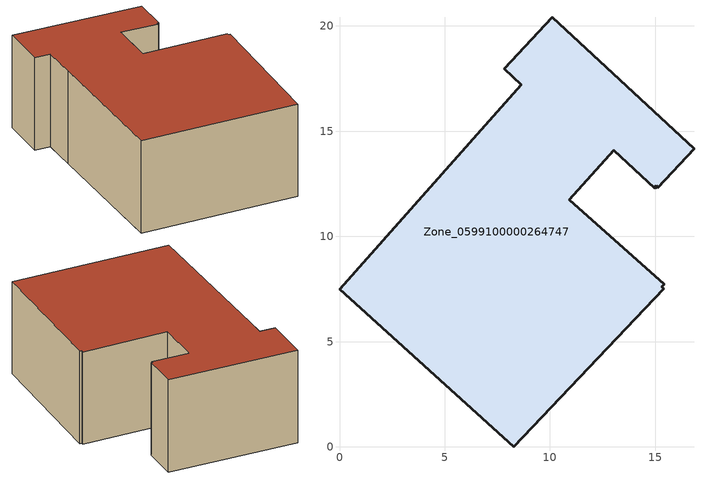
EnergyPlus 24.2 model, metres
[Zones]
Zone_0599100000264747
 floor ground (C_G): 10.9,11.74 15.43,7.72 15.31,7.6 15.41,7.5 8.28,0 0,7.5 6.92,15.28 8.64,17.19 7.82,17.95 10.11,20.42 16.84,14.17 15.13,12.32 15.06,12.4 14.98,12.29 13.03,14.1 z0
 wall outside (C_F): 16.84,14.17 10.11,20.42 7.82,17.95 8.64,17.19 6.92,15.28 0,7.5 8.28,0 15.41,7.5 15.31,7.6 15.43,7.72 10.9,11.74 13.03,14.1 14.98,12.29 15.06,12.4 15.13,12.32 16.84,14.17 z0:6.72
 roof outside (C_R): 15.43,7.72 10.9,11.74 13.03,14.1 14.98,12.29 15.06,12.4 15.13,12.32 16.84,14.17 10.11,20.42 7.82,17.95 8.64,17.19 6.92,15.28 0,7.5 8.28,0 15.41,7.5 15.31,7.6 z6.72
[BUILDING]
Pand.0599100000264747: North Axis=0; Terrain=City; Loads Convergence Tolerance Value=0.04; Temperature Convergence Tolerance Value=0.4; Solar Distribution=FullExterior; Maximum Number of Warmup Days=25; Minimum Number of Warmup Days=1
[Site:Location]
Rotterdam.The.Hague.AP_ZH_NLD Design_Conditions: Latitude=51.96; Longitude=4.45; Time Zone=1; Elevation=-4.5
[SITE:GROUNDTEMPERATURE:BUILDINGSURFACE]
18, 18, 18, 18, 18, 18, 18, 18, 18, 18, 18, 18
[MATERIAL] Thermal Absorptance=0.9; Solar Absorptance=0.7; Visible Absorptance=0.7
Name | Roughness | Thickness | Conductivity | Density | Specific Heat
G.D.1965 | MediumSmooth | 0.15 | 1 | 540 | 1210
F.D.1965 | Rough | 0.3 | 0.857143 | 1920 | 840
R.D.1965 | MediumRough | 0.2 | 0.08 | 1500 | 1000
[CONSTRUCTION]
C_G: G.D.1965
C_F: F.D.1965
C_R: R.D.1965
[ZONE]
Zone_0599100000264747: Type=1; Multiplier=1; Ceiling Height=Autocalculate; Volume=Autocalculate; Floor Area=autocalculate; Part of Total Floor Area=Yes
[ZONEINFILTRATION:DESIGNFLOWRATE]
Infil_Zone_0599100000264747: Zone or ZoneList or Space or SpaceList=Zone_0599100000264747; Schedule=AlwaysOn; Design Flow Rate Calculation Method=Flow/Area; Flow Rate per Floor Area=0.0042; Constant Term Coefficient=1; Temperature Term Coefficient=0; Velocity Term Coefficient=0; Velocity Squared Term Coefficient=0
[HVACTEMPLATE:ZONE:IDEALLOADSAIRSYSTEM]
Zone_0599100000264747: Maximum Heating Supply Air Temperature=50; Minimum Cooling Supply Air Temperature=13; Maximum Heating Supply Air Humidity Ratio=0.0156; Minimum Cooling Supply Air Humidity Ratio=0.0077; Heating Limit=NoLimit; Cooling Limit=NoLimit; Dehumidification Control Type=ConstantSensibleHeatRatio; Cooling Sensible Heat Ratio=0.7; Dehumidification Setpoint=60; Humidification Control Type=None; Humidification Setpoint=30; Outdoor Air Method=None; Outdoor Air Flow Rate per Person=0.00944; Outdoor Air Flow Rate per Zone Floor Area=0; Outdoor Air Flow Rate per Zone=0; Demand Controlled Ventilation Type=None; Outdoor Air Economizer Type=NoEconomizer; Heat Recovery Type=None; Sensible Heat Recovery Effectiveness=0.7; Latent Heat Recovery Effectiveness=0.65
[ZONECONTROL:THERMOSTAT]
ThermostatControl_Zone_0599100000264747: Zone or ZoneList=Zone_0599100000264747; Control Type Schedule=DualSetpointControlType; Control 1=Thermostat_Zone_0599100000264747; Temperature Difference Between Cutout And Setpoint=0
[THERMOSTATSETPOINT:DUALSETPOINT]
Thermostat_Zone_0599100000264747: Heating Setpoint Temperature Schedule=HeatingSetpoint_Zone_0599100000264747; Cooling Setpoint Temperature Schedule=CoolingSetpoint_Zone_0599100000264747
[SCHEDULE:COMPACT]
HeatingSetpoint_Zone_0599100000264747: Through: 12/31, For: AllDays, Until: 24:00, 21
CoolingSetpoint_Zone_0599100000264747: Through: 12/31, For: AllDays, Until: 24:00, 24
DualSetpointControlType: Through: 12/31, For: AllDays, Until: 24:00, 4
AlwaysOn: Through: 12/31, For: AllDays, Until: 24:00, 1
